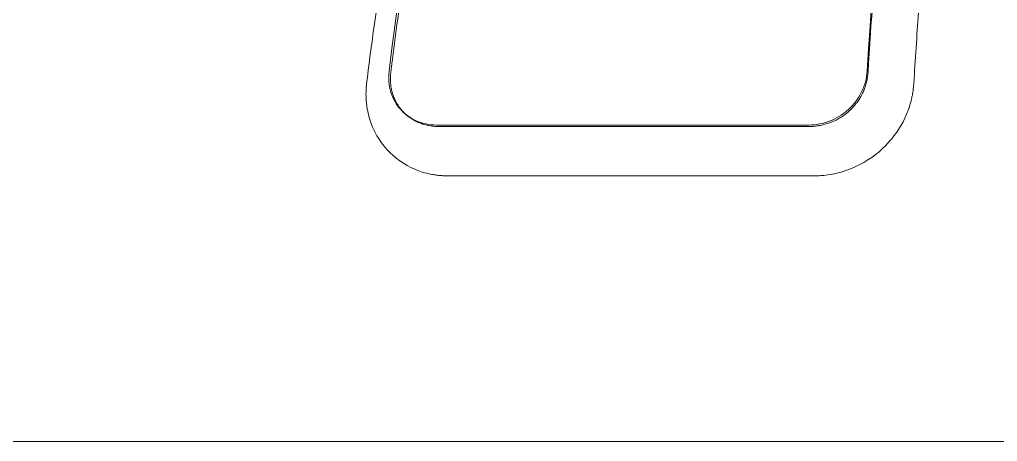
# Model space of a CAD drawing. Header units: millimetres. Extents: x -6314 to 11113, y -129 to 3675.
# Drawn here: x 927.09 to 965.41, y 1126.69 to 1143.2 of the extents above; entities that cross this region are included whole.
import ezdxf

# ---------------------------------------------------------------- set-up
doc = ezdxf.new("R2010")
doc.units = ezdxf.units.MM
doc.layers.add('Equipment', color=123, linetype='Continuous')

# ---------------------------------------------------------------- blocks, each defined once
blk = doc.blocks.new('A$C22f65225')
at = {"layer": 'Equipment', "linetype": 'Continuous', "lineweight": 0, "extrusion": (0, 1, 0)}
for p, q in [((-19.647, 237.254), (-32.907, 237.254)), ((0, 226), (-101.6, 226))]:
    blk.add_line(p, q, dxfattribs=at)
at = {"layer": 'Equipment', "linetype": 'Continuous', "lineweight": 0, "extrusion": (0, 0, -1)}
blk.add_ellipse((-22.573, 227), major_axis=(0, 37.2), ratio=0.34202, start_param=-1.237608, end_param=-0.506999, dxfattribs=at)
at = {"layer": 'Equipment', "linetype": 'Continuous', "lineweight": 0}
blk.add_ellipse((-11.461, 227), major_axis=(0, -37.2), ratio=0.173648, start_param=-2.634593, end_param=-1.903985, dxfattribs=at)
for points, knots in [([(-34.536, 239.115), (-34.535, 239.124), (-34.532, 239.147), (-34.528, 239.178), (-34.526, 239.194), (-34.52, 239.243), (-34.516, 239.276), (-34.505, 239.369), (-34.497, 239.433), (-34.474, 239.625), (-34.458, 239.752), (-34.41, 240.132), (-34.376, 240.387), (-34.272, 241.154), (-34.198, 241.671), (-33.958, 243.225), (-33.785, 244.228), (-33.217, 247.167), (-32.778, 249.022), (-31.79, 252.476), (-31.243, 254.067), (-30.354, 256.221), (-30.047, 256.898), (-29.568, 257.856), (-29.407, 258.163), (-29.164, 258.604), (-29.082, 258.748), (-28.961, 258.957), (-28.921, 259.026), (-28.859, 259.129), (-28.839, 259.163), (-28.798, 259.232), (-28.777, 259.265), (-28.757, 259.299)], [-6.520381, -6.520381, -6.520381, -6.520381, -6.510171, -6.510171, -6.498818, -6.498818, -6.474882, -6.474882, -6.423563, -6.423563, -6.320839, -6.320839, -6.116556, -6.116556, -5.700267, -5.700267, -4.887571, -4.887571, -3.26086, -3.26086, -1.634338, -1.634338, -0.821671, -0.821671, -0.410878, -0.410878, -0.206869, -0.206869, -0.104072, -0.104072, -0.052675, -0.052675, -0.000646, -0.000646, -0.000646, -0.000646]), ([(-14.807, 258.602), (-14.966, 258.046), (-15.119, 257.452), (-15.417, 256.19), (-15.562, 255.521), (-15.979, 253.41), (-16.236, 251.867), (-16.701, 248.542), (-16.907, 246.768), (-17.176, 243.966), (-17.259, 243.013), (-17.373, 241.535), (-17.408, 241.044), (-17.457, 240.325), (-17.473, 240.083), (-17.497, 239.719), (-17.505, 239.598), (-17.516, 239.417), (-17.52, 239.356), (-17.525, 239.266), (-17.527, 239.238), (-17.53, 239.19), (-17.531, 239.174), (-17.532, 239.147), (-17.534, 239.124), (-17.534, 239.115)], [0.000642, 0.000642, 0.000642, 0.000642, 0.8376, 0.8376, 1.675218, 1.675218, 3.351353, 3.351353, 5.027701, 5.027701, 5.865335, 5.865335, 6.295658, 6.295658, 6.504612, 6.504612, 6.607782, 6.607782, 6.659323, 6.659323, 6.684739, 6.684739, 6.69639, 6.69639, 6.706225, 6.706225, 6.706225, 6.706225]), ([(-29.839, 258.075), (-29.973, 257.855), (-30.109, 257.624), (-30.24, 257.389), (-30.372, 257.154), (-30.503, 256.91), (-30.632, 256.659), (-30.762, 256.408), (-30.889, 256.15), (-31.015, 255.886), (-31.141, 255.621), (-31.265, 255.348), (-31.387, 255.07), (-31.509, 254.793), (-31.631, 254.504), (-31.748, 254.214), (-31.866, 253.924), (-31.985, 253.62), (-32.098, 253.318), (-32.211, 253.016), (-32.327, 252.696), (-32.435, 252.384), (-32.544, 252.072), (-32.656, 251.738), (-32.761, 251.412), (-32.866, 251.086), (-32.972, 250.743), (-33.073, 250.405), (-33.174, 250.067), (-33.275, 249.714), (-33.372, 249.364), (-33.469, 249.013), (-33.565, 248.652), (-33.657, 248.29), (-33.75, 247.928), (-33.84, 247.558), (-33.928, 247.185), (-34.016, 246.812), (-34.102, 246.433), (-34.185, 246.05), (-34.267, 245.668), (-34.348, 245.279), (-34.426, 244.888), (-34.503, 244.498), (-34.58, 244.098), (-34.652, 243.7), (-34.724, 243.303), (-34.795, 242.891), (-34.862, 242.487), (-34.929, 242.084), (-34.995, 241.662), (-35.056, 241.252), (-35.118, 240.843), (-35.178, 240.417), (-35.234, 239.997), (-35.29, 239.581), (-35.344, 239.156), (-35.396, 238.722)], [-0.7847923, -0.7847923, -0.7847923, -0.7847923, -0.7700503, -0.7700503, -0.7700503, -0.7552492, -0.7552492, -0.7552492, -0.740448, -0.740448, -0.740448, -0.7256469, -0.7256469, -0.7256469, -0.7108459, -0.7108459, -0.7108459, -0.696045, -0.696045, -0.696045, -0.681244, -0.681244, -0.681244, -0.6664431, -0.6664431, -0.6664431, -0.6516423, -0.6516423, -0.6516423, -0.6368415, -0.6368415, -0.6368415, -0.6220407, -0.6220407, -0.6220407, -0.60724, -0.60724, -0.60724, -0.5924393, -0.5924393, -0.5924393, -0.5776387, -0.5776387, -0.5776387, -0.562838, -0.562838, -0.562838, -0.5480374, -0.5480374, -0.5480374, -0.5332368, -0.5332368, -0.5332368, -0.5184362, -0.5184362, -0.5184362, -0.5037988, -0.5037988, -0.5037988, -0.5037988]), ([(-15.903, 238.722), (-15.877, 239.156), (-15.85, 239.581), (-15.822, 239.997), (-15.793, 240.417), (-15.762, 240.843), (-15.731, 241.252), (-15.7, 241.662), (-15.666, 242.084), (-15.633, 242.487), (-15.599, 242.891), (-15.562, 243.303), (-15.526, 243.7), (-15.489, 244.098), (-15.45, 244.498), (-15.411, 244.888), (-15.372, 245.279), (-15.331, 245.668), (-15.289, 246.05), (-15.246, 246.433), (-15.203, 246.812), (-15.158, 247.185), (-15.114, 247.558), (-15.068, 247.928), (-15.021, 248.29), (-14.974, 248.652), (-14.925, 249.013), (-14.876, 249.364), (-14.827, 249.714), (-14.776, 250.067), (-14.724, 250.405), (-14.673, 250.743), (-14.619, 251.086), (-14.566, 251.412), (-14.512, 251.738), (-14.456, 252.072), (-14.401, 252.384), (-14.345, 252.696), (-14.287, 253.016), (-14.229, 253.318), (-14.172, 253.62), (-14.111, 253.924), (-14.052, 254.214), (-13.992, 254.504), (-13.93, 254.793), (-13.868, 255.07), (-13.806, 255.348), (-13.743, 255.621), (-13.679, 255.886), (-13.616, 256.15), (-13.551, 256.408), (-13.485, 256.659), (-13.42, 256.91), (-13.353, 257.154), (-13.286, 257.389)], [-0.2662494, -0.2662494, -0.2662494, -0.2662494, -0.2516141, -0.2516141, -0.2516141, -0.2368135, -0.2368135, -0.2368135, -0.2220129, -0.2220129, -0.2220129, -0.2072123, -0.2072123, -0.2072123, -0.1924117, -0.1924117, -0.1924117, -0.177611, -0.177611, -0.177611, -0.1628103, -0.1628103, -0.1628103, -0.1480096, -0.1480096, -0.1480096, -0.1332088, -0.1332088, -0.1332088, -0.118408, -0.118408, -0.118408, -0.1036072, -0.1036072, -0.1036072, -0.0888063, -0.0888063, -0.0888063, -0.0740054, -0.0740054, -0.0740054, -0.0592044, -0.0592044, -0.0592044, -0.0444034, -0.0444034, -0.0444034, -0.0296023, -0.0296023, -0.0296023, -0.0148012, -0.0148012, -0.0148012, 0, 0, 0, 0]), ([(-34.597, 239.167), (-34.612, 239.042), (-34.614, 238.917), (-34.592, 238.663), (-34.567, 238.535), (-34.451, 238.17), (-34.329, 237.972), (-34.032, 237.636), (-33.84, 237.5), (-33.405, 237.307), (-33.159, 237.254), (-32.907, 237.254)], [-1.4286, -1.4286, -1.4286, -1.4286, -1.273257, -1.273257, -1.107176, -1.107176, -0.782259, -0.782259, -0.399004, -0.399004, 0, 0, 0, 0]), ([(-32.846, 237.202), (-32.891, 237.202), (-32.944, 237.205), (-32.979, 237.207), (-33.032, 237.211), (-33.084, 237.218), (-33.135, 237.226), (-33.187, 237.234), (-33.238, 237.245), (-33.288, 237.258), (-33.339, 237.271), (-33.389, 237.286), (-33.437, 237.303), (-33.486, 237.32), (-33.535, 237.34), (-33.582, 237.361), (-33.629, 237.383), (-33.675, 237.406), (-33.719, 237.432), (-33.764, 237.457), (-33.808, 237.485), (-33.85, 237.514), (-33.892, 237.544), (-33.933, 237.576), (-33.972, 237.609), (-33.977, 237.613), (-33.982, 237.618), (-33.987, 237.622), (-34.021, 237.652), (-34.053, 237.683), (-34.084, 237.715), (-34.12, 237.753), (-34.154, 237.792), (-34.186, 237.833), (-34.219, 237.873), (-34.249, 237.916), (-34.277, 237.959), (-34.305, 238.003), (-34.332, 238.048), (-34.356, 238.094), (-34.38, 238.141), (-34.402, 238.188), (-34.422, 238.237), (-34.429, 238.254), (-34.436, 238.272), (-34.442, 238.289), (-34.454, 238.321), (-34.465, 238.354), (-34.475, 238.387), (-34.49, 238.438), (-34.503, 238.49), (-34.513, 238.542), (-34.524, 238.595), (-34.532, 238.648), (-34.538, 238.701), (-34.544, 238.755), (-34.547, 238.809), (-34.548, 238.864), (-34.549, 238.918), (-34.548, 238.972), (-34.544, 239.027), (-34.542, 239.05), (-34.539, 239.086), (-34.536, 239.115)], [0.45832576, 0.45832576, 0.45832576, 0.45832576, 0.45993672, 0.45993672, 0.45993672, 0.46234409, 0.46234409, 0.46234409, 0.46475184, 0.46475184, 0.46475184, 0.46716435, 0.46716435, 0.46716435, 0.46958518, 0.46958518, 0.46958518, 0.47200487, 0.47200487, 0.47200487, 0.47442303, 0.47442303, 0.47442303, 0.47684382, 0.47684382, 0.47684382, 0.47716421, 0.47716421, 0.47716421, 0.47927133, 0.47927133, 0.47927133, 0.48170594, 0.48170594, 0.48170594, 0.48413707, 0.48413707, 0.48413707, 0.48656711, 0.48656711, 0.48656711, 0.48899977, 0.48899977, 0.48899977, 0.48986009, 0.48986009, 0.48986009, 0.49143872, 0.49143872, 0.49143872, 0.49388116, 0.49388116, 0.49388116, 0.4963219, 0.4963219, 0.4963219, 0.49876332, 0.49876332, 0.49876332, 0.50120105, 0.50120105, 0.50120105, 0.50221691, 0.50221691, 0.50221691, 0.50221691]), ([(-19.647, 237.254), (-19.387, 237.254), (-19.124, 237.306), (-18.709, 237.472), (-18.465, 237.593), (-18.055, 237.971), (-17.894, 238.169), (-17.71, 238.533), (-17.661, 238.662), (-17.593, 238.917), (-17.573, 239.042), (-17.565, 239.167)], [-2.294773, -2.294773, -2.294773, -2.294773, -1.421929, -1.421929, -0.823619, -0.823619, -0.410363, -0.410363, -0.198316, -0.198316, 0, 0, 0, 0]), ([(-17.534, 239.115), (-17.536, 239.086), (-17.539, 239.05), (-17.542, 239.027), (-17.548, 238.973), (-17.556, 238.918), (-17.567, 238.864), (-17.577, 238.81), (-17.591, 238.756), (-17.606, 238.703), (-17.622, 238.649), (-17.639, 238.596), (-17.66, 238.544), (-17.68, 238.491), (-17.702, 238.439), (-17.727, 238.388), (-17.743, 238.355), (-17.76, 238.322), (-17.779, 238.289), (-17.788, 238.272), (-17.798, 238.255), (-17.808, 238.239), (-17.836, 238.19), (-17.867, 238.142), (-17.9, 238.096), (-17.933, 238.05), (-17.968, 238.004), (-18.005, 237.961), (-18.042, 237.917), (-18.08, 237.875), (-18.121, 237.834), (-18.161, 237.793), (-18.203, 237.754), (-18.246, 237.717), (-18.284, 237.684), (-18.324, 237.652), (-18.364, 237.622), (-18.369, 237.618), (-18.375, 237.614), (-18.381, 237.61), (-18.427, 237.577), (-18.474, 237.545), (-18.523, 237.515), (-18.571, 237.486), (-18.621, 237.458), (-18.671, 237.433), (-18.722, 237.407), (-18.774, 237.383), (-18.826, 237.362), (-18.878, 237.34), (-18.931, 237.321), (-18.985, 237.304), (-19.039, 237.286), (-19.093, 237.271), (-19.147, 237.258), (-19.202, 237.245), (-19.257, 237.235), (-19.312, 237.226), (-19.367, 237.218), (-19.422, 237.211), (-19.477, 237.207), (-19.514, 237.205), (-19.57, 237.202), (-19.616, 237.202)], [0.26783349, 0.26783349, 0.26783349, 0.26783349, 0.268847, 0.268847, 0.268847, 0.27127772, 0.27127772, 0.27127772, 0.27370887, 0.27370887, 0.27370887, 0.27614387, 0.27614387, 0.27614387, 0.27858539, 0.27858539, 0.27858539, 0.28019027, 0.28019027, 0.28019027, 0.28102282, 0.28102282, 0.28102282, 0.2834549, 0.2834549, 0.2834549, 0.2858853, 0.2858853, 0.2858853, 0.28831772, 0.28831772, 0.28831772, 0.29075241, 0.29075241, 0.29075241, 0.29288623, 0.29288623, 0.29288623, 0.29317873, 0.29317873, 0.29317873, 0.29559928, 0.29559928, 0.29559928, 0.29801811, 0.29801811, 0.29801811, 0.30043941, 0.30043941, 0.30043941, 0.3028612, 0.3028612, 0.3028612, 0.30527932, 0.30527932, 0.30527932, 0.30769708, 0.30769708, 0.30769708, 0.31011132, 0.31011132, 0.31011132, 0.31172531, 0.31172531, 0.31172531, 0.31172531]), ([(-35.396, 238.722), (-35.404, 238.656), (-35.411, 238.576), (-35.419, 238.394), (-35.419, 238.312), (-35.414, 238.174), (-35.41, 238.118), (-35.398, 237.989), (-35.389, 237.916), (-35.327, 237.549), (-35.235, 237.269), (-34.92, 236.646), (-34.663, 236.331), (-34.003, 235.804), (-33.629, 235.637), (-33.169, 235.516), (-33.079, 235.5), (-32.975, 235.482), (-32.92, 235.474), (-32.817, 235.461), (-32.768, 235.457), (-32.667, 235.45), (-32.617, 235.447), (-32.49, 235.445), (-32.37, 235.446), (-32.149, 235.446), (-31.999, 235.446), (-31.705, 235.446), (-31.56, 235.446), (-30.837, 235.446), (-30.259, 235.446), (-28.907, 235.446), (-28.132, 235.446), (-25.358, 235.446), (-23.345, 235.446), (-20.871, 235.446), (-20.424, 235.446), (-19.872, 235.446), (-19.769, 235.446), (-19.379, 235.446), (-19.258, 235.448), (-18.712, 235.502), (-18.267, 235.617), (-17.432, 236.05), (-17.08, 236.324), (-16.523, 236.946), (-16.312, 237.279), (-16.086, 237.813), (-16.027, 237.995), (-15.972, 238.229), (-15.962, 238.277), (-15.947, 238.356), (-15.941, 238.391), (-15.928, 238.477), (-15.921, 238.529), (-15.91, 238.631), (-15.906, 238.682), (-15.903, 238.722)], [-27.225141, -27.225141, -27.225141, -27.225141, -27.119773, -27.119773, -27.017545, -27.017545, -26.945113, -26.945113, -26.84578, -26.84578, -26.447999, -26.447999, -25.895764, -25.895764, -25.292562, -25.292562, -25.100428, -25.100428, -24.909316, -24.909316, -24.727548, -24.727548, -24.558292, -24.558292, -24.311593, -24.311593, -23.792736, -23.792736, -23.290354, -23.290354, -21.314363, -21.314363, -18.679627, -18.679627, -11.922234, -11.922234, -10.432907, -10.432907, -10.092633, -10.092633, -9.142342, -9.142342, -6.52865, -6.52865, -4.221299, -4.221299, -2.151852, -2.151852, -1.118958, -1.118958, -0.846883, -0.846883, -0.635948, -0.635948, -0.327114, -0.327114, -0.00003, -0.00003, -0.00003, -0.00003]), ([(-19.616, 237.202), (-19.619, 237.202), (-19.621, 237.202), (-19.639, 237.202), (-19.645, 237.202), (-19.664, 237.202), (-19.676, 237.202), (-19.714, 237.202), (-19.744, 237.202), (-19.813, 237.202), (-19.862, 237.202), (-20.012, 237.202), (-20.111, 237.202), (-20.424, 237.202), (-20.636, 237.202), (-20.98, 237.202), (-21.117, 237.202), (-21.821, 237.202), (-22.382, 237.202), (-24.063, 237.202), (-25.18, 237.202), (-27.402, 237.202), (-28.508, 237.202), (-30.159, 237.202), (-30.708, 237.202), (-31.393, 237.202), (-31.526, 237.202), (-31.86, 237.202), (-32.065, 237.202), (-32.368, 237.202), (-32.464, 237.202), (-32.609, 237.202), (-32.657, 237.202), (-32.722, 237.202), (-32.751, 237.202), (-32.788, 237.202), (-32.8, 237.202), (-32.818, 237.202), (-32.824, 237.202), (-32.841, 237.202), (-32.844, 237.202), (-32.846, 237.202)], [-2.568118, -2.568118, -2.568118, -2.568118, -2.563607, -2.563607, -2.561267, -2.561267, -2.55659, -2.55659, -2.546879, -2.546879, -2.520963, -2.520963, -2.46899, -2.46899, -2.357494, -2.357494, -2.274644, -2.274644, -1.944537, -1.944537, -1.284326, -1.284326, -0.624114, -0.624114, -0.294007, -0.294007, -0.211156, -0.211156, -0.099675, -0.099675, -0.047715, -0.047715, -0.021805, -0.021805, -0.012187, -0.012187, -0.007565, -0.007565, -0.005253, -0.005253, -0.000811, -0.000811, -0.000811, -0.000811])]:
    blk.add_open_spline(points, degree=3, knots=knots, dxfattribs=at)
blk.add_open_spline([(-33.959, 237.598), (-33.979, 237.615), (-34, 237.632), (-34.02, 237.649)], degree=3, dxfattribs=at)

msp = doc.modelspace()

# ---------------------------------------------------------------- block references
at = {"xscale": 1.1, "yscale": 1.1, "zscale": 1.1}
msp.add_blockref('A$C22f65225', (979.627, 878.095), dxfattribs=at)

doc.saveas('drawing.dxf')
